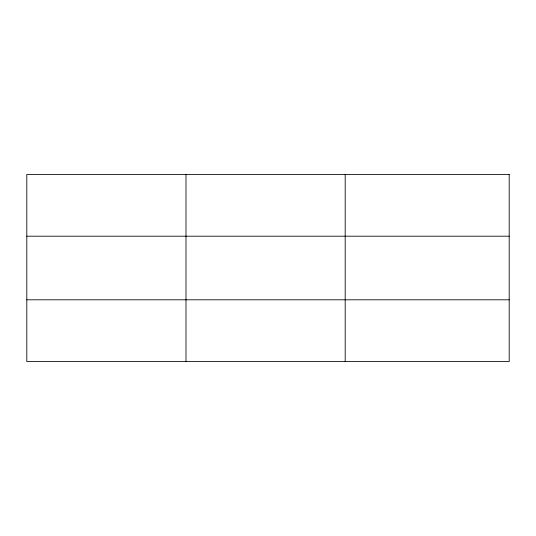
<?xml version="1.0" encoding="UTF-8"?>
<svg xmlns="http://www.w3.org/2000/svg" width="536" height="536" viewBox="0 0 536 536"><rect width="100%" height="100%" fill="white"/><g stroke="black" fill="none" stroke-linecap="round" stroke-linejoin="round"><path stroke-width="0.8" d="M185.992 361.545L185.992 174.455M345.184 361.545L345.184 174.455M26.8 236.195L509.2 236.195M26.8 299.805L509.2 299.805M509.2 174.455L509.2 361.545L26.8 361.545L26.8 174.455L509.2 174.455"/></g></svg>
